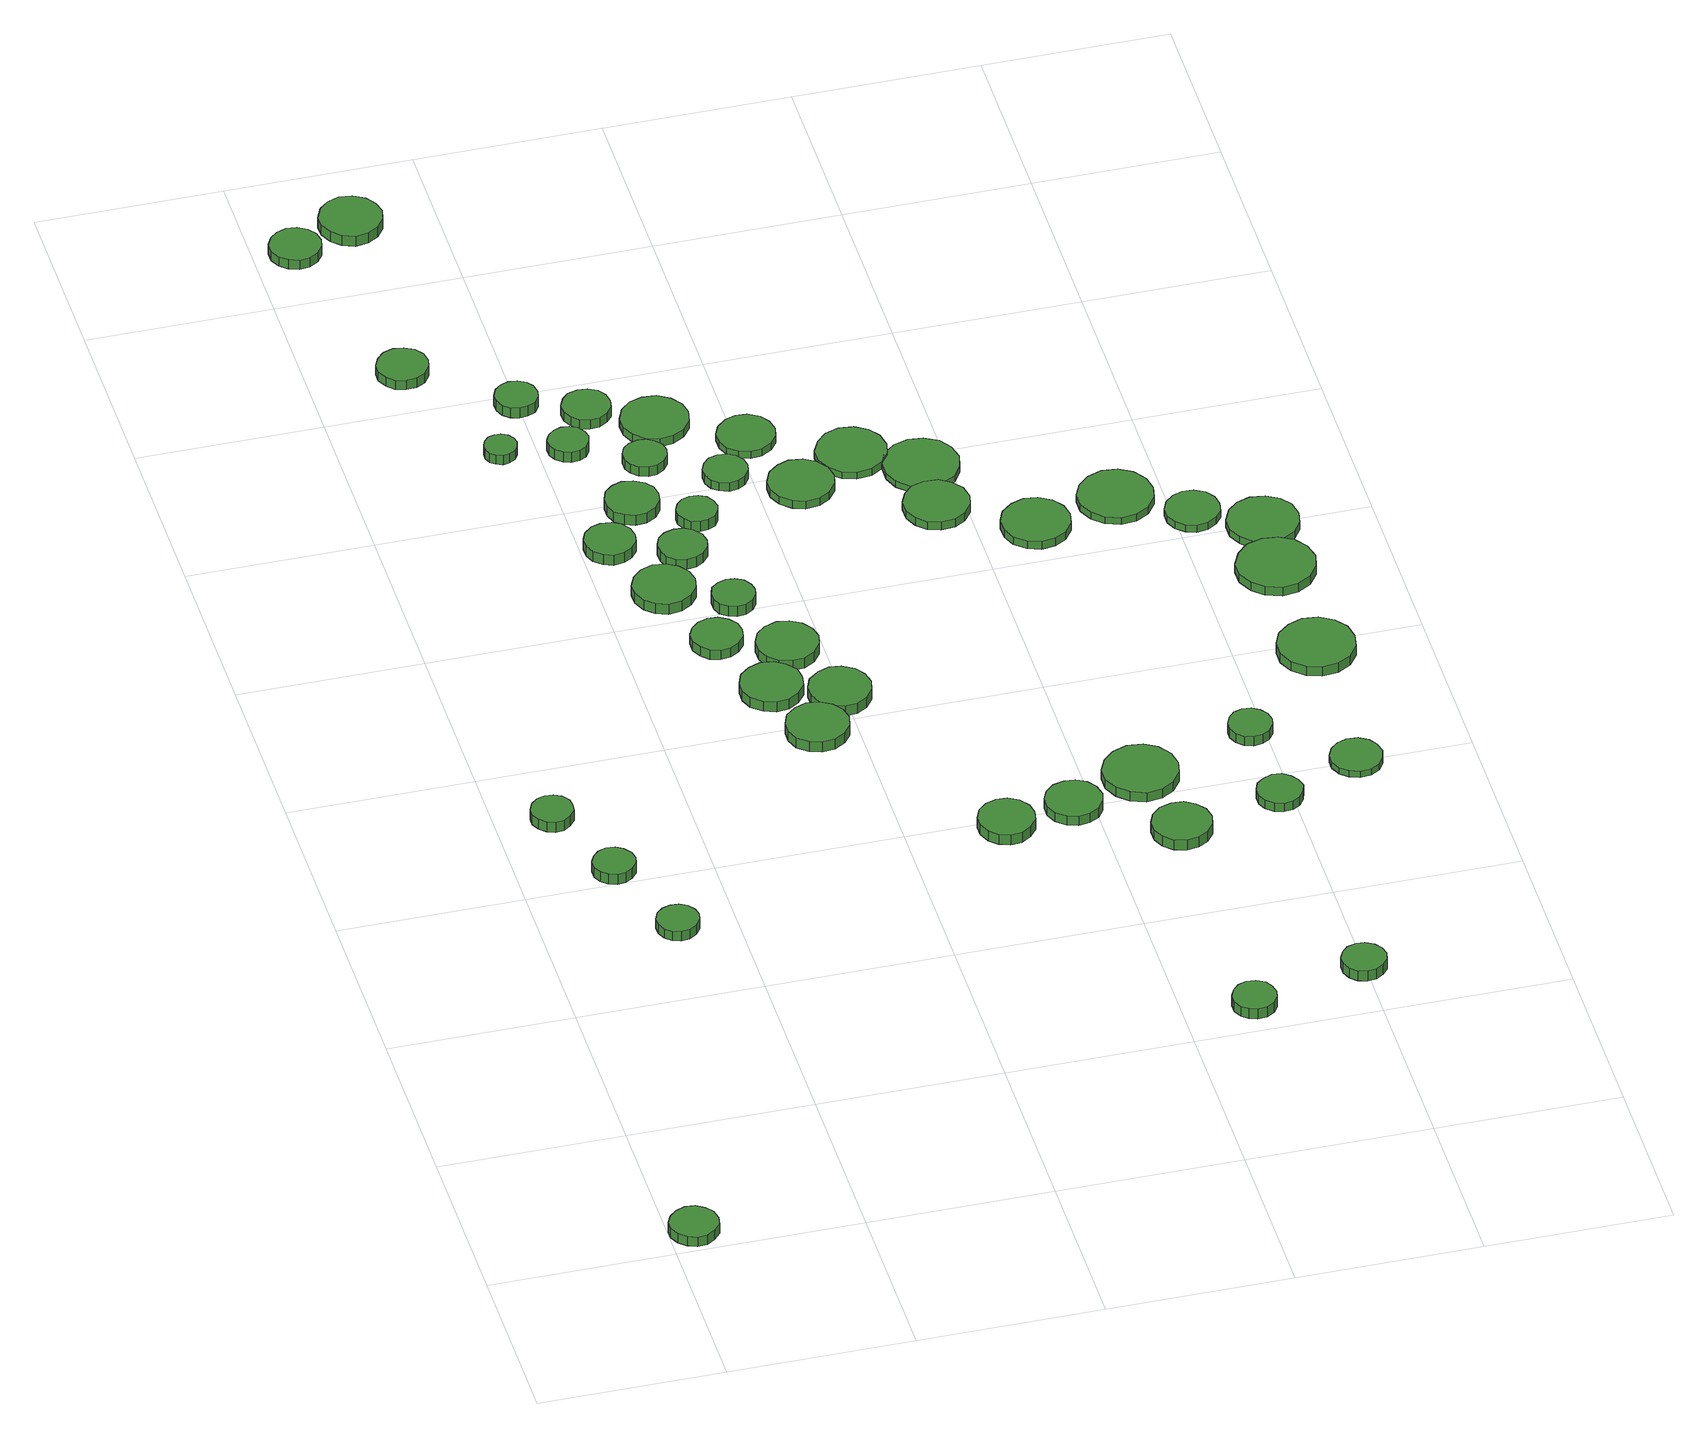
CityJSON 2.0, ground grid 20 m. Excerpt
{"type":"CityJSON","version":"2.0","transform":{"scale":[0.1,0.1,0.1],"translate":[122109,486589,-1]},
"CityObjects":{
"tree1":{"type":"SolitaryVegetationObject","attributes":{"function":"something"},"geometry":[{"type":"MultiSurface","lod":"1","boundaries":[[[0,1,2,3,4,5,6,7,8,9,10,11,12,13,14]],[[15,16,17,18,19,20,21,22,23,24,25,26,27,28,29]],[[0,29,28,1]],[[1,28,27,2]],[[2,27,26,3]],[[3,26,25,4]],[[4,25,24,5]],[[5,24,23,6]],[[6,23,22,7]],[[7,22,21,8]],[[8,21,20,9]],[[9,20,19,10]],[[10,19,18,11]],[[11,18,17,12]],[[12,17,16,13]],[[13,16,15,14]],[[14,15,29,0]]]}]},
"tree2":{"type":"SolitaryVegetationObject","attributes":{"function":"something"},"geometry":[{"type":"MultiSurface","lod":"1","boundaries":[[[30,31,32,33,34,35,36,37,38,39,40,41,42,43,44]],[[45,46,47,48,49,50,51,52,53,54,55,56,57,58,59]],[[30,59,58,31]],[[31,58,57,32]],[[32,57,56,33]],[[33,56,55,34]],[[34,55,54,35]],[[35,54,53,36]],[[36,53,52,37]],[[37,52,51,38]],[[38,51,50,39]],[[39,50,49,40]],[[40,49,48,41]],[[41,48,47,42]],[[42,47,46,43]],[[43,46,45,44]],[[44,45,59,30]]]}]},
"tree3":{"type":"SolitaryVegetationObject","attributes":{"function":"something"},"geometry":[{"type":"MultiSurface","lod":"1","boundaries":[[[60,61,62,63,64,65,66,67,68,69,70,71,72,73,74]],[[75,76,77,78,79,80,81,82,83,84,85,86,87,88,89]],[[60,89,88,61]],[[61,88,87,62]],[[62,87,86,63]],[[63,86,85,64]],[[64,85,84,65]],[[65,84,83,66]],[[66,83,82,67]],[[67,82,81,68]],[[68,81,80,69]],[[69,80,79,70]],[[70,79,78,71]],[[71,78,77,72]],[[72,77,76,73]],[[73,76,75,74]],[[74,75,89,60]]]}]},
"tree4":{"type":"SolitaryVegetationObject","attributes":{"function":"something"},"geometry":[{"type":"MultiSurface","lod":"1","boundaries":[[[90,91,92,93,94,95,96,97,98,99,100,101,102,103,104]],[[105,106,107,108,109,110,111,112,113,114,115,116,117,118,119]],[[90,119,118,91]],[[91,118,117,92]],[[92,117,116,93]],[[93,116,115,94]],[[94,115,114,95]],[[95,114,113,96]],[[96,113,112,97]],[[97,112,111,98]],[[98,111,110,99]],[[99,110,109,100]],[[100,109,108,101]],[[101,108,107,102]],[[102,107,106,103]],[[103,106,105,104]],[[104,105,119,90]]]}]},
"tree5":{"type":"SolitaryVegetationObject","attributes":{"function":"something"},"geometry":[{"type":"MultiSurface","lod":"1","boundaries":[[[120,121,122,123,124,125,126,127,128,129,130,131,132,133,134]],[[135,136,137,138,139,140,141,142,143,144,145,146,147,148,149]],[[120,149,148,121]],[[121,148,147,122]],[[122,147,146,123]],[[123,146,145,124]],[[124,145,144,125]],[[125,144,143,126]],[[126,143,142,127]],[[127,142,141,128]],[[128,141,140,129]],[[129,140,139,130]],[[130,139,138,131]],[[131,138,137,132]],[[132,137,136,133]],[[133,136,135,134]],[[134,135,149,120]]]}]},
"tree6":{"type":"SolitaryVegetationObject","attributes":{"function":"something"},"geometry":[{"type":"MultiSurface","lod":"1","boundaries":[[[150,151,152,153,154,155,156,157,158,159,160,161,162,163,164]],[[165,166,167,168,169,170,171,172,173,174,175,176,177,178,179]],[[150,179,178,151]],[[151,178,177,152]],[[152,177,176,153]],[[153,176,175,154]],[[154,175,174,155]],[[155,174,173,156]],[[156,173,172,157]],[[157,172,171,158]],[[158,171,170,159]],[[159,170,169,160]],[[160,169,168,161]],[[161,168,167,162]],[[162,167,166,163]],[[163,166,165,164]],[[164,165,179,150]]]}]},
"tree7":{"type":"SolitaryVegetationObject","attributes":{"function":"something"},"geometry":[{"type":"MultiSurface","lod":"1","boundaries":[[[180,181,182,183,184,185,186,187,188,189,190,191,192,193,194]],[[195,196,197,198,199,200,201,202,203,204,205,206,207,208,209]],[[180,209,208,181]],[[181,208,207,182]],[[182,207,206,183]],[[183,206,205,184]],[[184,205,204,185]],[[185,204,203,186]],[[186,203,202,187]],[[187,202,201,188]],[[188,201,200,189]],[[189,200,199,190]],[[190,199,198,191]],[[191,198,197,192]],[[192,197,196,193]],[[193,196,195,194]],[[194,195,209,180]]]}]},
"tree8":{"type":"SolitaryVegetationObject","attributes":{"function":"something"},"geometry":[{"type":"MultiSurface","lod":"1","boundaries":[[[210,211,212,213,214,215,216,217,218,219,220,221,222,223,224]],[[225,226,227,228,229,230,231,232,233,234,235,236,237,238,239]],[[210,239,238,211]],[[211,238,237,212]],[[212,237,236,213]],[[213,236,235,214]],[[214,235,234,215]],[[215,234,233,216]],[[216,233,232,217]],[[217,232,231,218]],[[218,231,230,219]],[[219,230,229,220]],[[220,229,228,221]],[[221,228,227,222]],[[222,227,226,223]],[[223,226,225,224]],[[224,225,239,210]]]}]},
"tree9":{"type":"SolitaryVegetationObject","attributes":{"function":"something"},"geometry":[{"type":"MultiSurface","lod":"1","boundaries":[[[240,241,242,243,244,245,246,247,248,249,250,251,252,253,254]],[[255,256,257,258,259,260,261,262,263,264,265,266,267,268,269]],[[240,269,268,241]],[[241,268,267,242]],[[242,267,266,243]],[[243,266,265,244]],[[244,265,264,245]],[[245,264,263,246]],[[246,263,262,247]],[[247,262,261,248]],[[248,261,260,249]],[[249,260,259,250]],[[250,259,258,251]],[[251,258,257,252]],[[252,257,256,253]],[[253,256,255,254]],[[254,255,269,240]]]}]},
"tree10":{"type":"SolitaryVegetationObject","attributes":{"function":"something"},"geometry":[{"type":"MultiSurface","lod":"1","boundaries":[[[270,271,272,273,274,275,276,277,278,279,280,281,282,283,284]],[[285,286,287,288,289,290,291,292,293,294,295,296,297,298,299]],[[270,299,298,271]],[[271,298,297,272]],[[272,297,296,273]],[[273,296,295,274]],[[274,295,294,275]],[[275,294,293,276]],[[276,293,292,277]],[[277,292,291,278]],[[278,291,290,279]],[[279,290,289,280]],[[280,289,288,281]],[[281,288,287,282]],[[282,287,286,283]],[[283,286,285,284]],[[284,285,299,270]]]}]},
"tree11":{"type":"SolitaryVegetationObject","attributes":{"function":"something"},"geometry":[{"type":"MultiSurface","lod":"1","boundaries":[[[300,301,302,303,304,305,306,307,308,309,310,311,312,313,314]],[[315,316,317,318,319,320,321,322,323,324,325,326,327,328,329]],[[300,329,328,301]],[[301,328,327,302]],[[302,327,326,303]],[[303,326,325,304]],[[304,325,324,305]],[[305,324,323,306]],[[306,323,322,307]],[[307,322,321,308]],[[308,321,320,309]],[[309,320,319,310]],[[310,319,318,311]],[[311,318,317,312]],[[312,317,316,313]],[[313,316,315,314]],[[314,315,329,300]]]}]},
"tree12":{"type":"SolitaryVegetationObject","attributes":{"function":"something"},"geometry":[{"type":"MultiSurface","lod":"1","boundaries":[[[330,331,332,333,334,335,336,337,338,339,340,341,342,343,344]],[[345,346,347,348,349,350,351,352,353,354,355,356,357,358,359]],[[330,359,358,331]],[[331,358,357,332]],[[332,357,356,333]],[[333,356,355,334]],[[334,355,354,335]],[[335,354,353,336]],[[336,353,352,337]],[[337,352,351,338]],[[338,351,350,339]],[[339,350,349,340]],[[340,349,348,341]],[[341,348,347,342]],[[342,347,346,343]],[[343,346,345,344]],[[344,345,359,330]]]}]},
"tree13":{"type":"SolitaryVegetationObject","attributes":{"function":"something"},"geometry":[{"type":"MultiSurface","lod":"1","boundaries":[[[360,361,362,363,364,365,366,367,368,369,370,371,372,373,374]],[[375,376,377,378,379,380,381,382,383,384,385,386,387,388,389]],[[360,389,388,361]],[[361,388,387,362]],[[362,387,386,363]],[[363,386,385,364]],[[364,385,384,365]],[[365,384,383,366]],[[366,383,382,367]],[[367,382,381,368]],[[368,381,380,369]],[[369,380,379,370]],[[370,379,378,371]],[[371,378,377,372]],[[372,377,376,373]],[[373,376,375,374]],[[374,375,389,360]]]}]},
"tree14":{"type":"SolitaryVegetationObject","attributes":{"function":"something"},"geometry":[{"type":"MultiSurface","lod":"1","boundaries":[[[390,391,392,393,394,395,396,397,398,399,400,401,402,403,404]],[[405,406,407,408,409,410,411,412,413,414,415,416,417,418,419]],[[390,419,418,391]],[[391,418,417,392]],[[392,417,416,393]],[[393,416,415,394]],[[394,415,414,395]],[[395,414,413,396]],[[396,413,412,397]],[[397,412,411,398]],[[398,411,410,399]],[[399,410,409,400]],[[400,409,408,401]],[[401,408,407,402]],[[402,407,406,403]],[[403,406,405,404]],[[404,405,419,390]]]}]},
"tree15":{"type":"SolitaryVegetationObject","attributes":{"function":"something"},"geometry":[{"type":"MultiSurface","lod":"1","boundaries":[[[420,421,422,423,424,425,426,427,428,429,430,431,432,433,434]],[[435,436,437,438,439,440,441,442,443,444,445,446,447,448,449]],[[420,449,448,421]],[[421,448,447,422]],[[422,447,446,423]],[[423,446,445,424]],[[424,445,444,425]],[[425,444,443,426]],[[426,443,442,427]],[[427,442,441,428]],[[428,441,440,429]],[[429,440,439,430]],[[430,439,438,431]],[[431,438,437,432]],[[432,437,436,433]],[[433,436,435,434]],[[434,435,449,420]]]}]},
"tree16":{"type":"SolitaryVegetationObject","attributes":{"function":"something"},"geometry":[{"type":"MultiSurface","lod":"1","boundaries":[[[450,451,452,453,454,455,456,457,458,459,460,461,462,463,464]],[[465,466,467,468,469,470,471,472,473,474,475,476,477,478,479]],[[450,479,478,451]],[[451,478,477,452]],[[452,477,476,453]],[[453,476,475,454]],[[454,475,474,455]],[[455,474,473,456]],[[456,473,472,457]],[[457,472,471,458]],[[458,471,470,459]],[[459,470,469,460]],[[460,469,468,461]],[[461,468,467,462]],[[462,467,466,463]],[[463,466,465,464]],[[464,465,479,450]]]}]},
"tree17":{"type":"SolitaryVegetationObject","attributes":{"function":"something"},"geometry":[{"type":"MultiSurface","lod":"1","boundaries":[[[480,481,482,483,484,485,486,487,488,489,490,491,492,493,494]],[[495,496,497,498,499,500,501,502,503,504,505,506,507,508,509]],[[480,509,508,481]],[[481,508,507,482]],[[482,507,506,483]],[[483,506,505,484]],[[484,505,504,485]],[[485,504,503,486]],[[486,503,502,487]],[[487,502,501,488]],[[488,501,500,489]],[[489,500,499,490]],[[490,499,498,491]],[[491,498,497,492]],[[492,497,496,493]],[[493,496,495,494]],[[494,495,509,480]]]}]},
"tree18":{"type":"SolitaryVegetationObject","attributes":{"function":"something"},"geometry":[{"type":"MultiSurface","lod":"1","boundaries":[[[510,511,512,513,514,515,516,517,518,519,520,521,522,523,524]],[[525,526,527,528,529,530,531,532,533,534,535,536,537,538,539]],[[510,539,538,511]],[[511,538,537,512]],[[512,537,536,513]],[[513,536,535,514]],[[514,535,534,515]],[[515,534,533,516]],[[516,533,532,517]],[[517,532,531,518]],[[518,531,530,519]],[[519,530,529,520]],[[520,529,528,521]],[[521,528,527,522]],[[522,527,526,523]],[[523,526,525,524]],[[524,525,539,510]]]}]},
"tree19":{"type":"SolitaryVegetationObject","attributes":{"function":"something"},"geometry":[{"type":"MultiSurface","lod":"1","boundaries":[[[540,541,542,543,544,545,546,547,548,549,550,551,552,553,554]],[[555,556,557,558,559,560,561,562,563,564,565,566,567,568,569]],[[540,569,568,541]],[[541,568,567,542]],[[542,567,566,543]],[[543,566,565,544]],[[544,565,564,545]],[[545,564,563,546]],[[546,563,562,547]],[[547,562,561,548]],[[548,561,560,549]],[[549,560,559,550]],[[550,559,558,551]],[[551,558,557,552]],[[552,557,556,553]],[[553,556,555,554]],[[554,555,569,540]]]}]},
"tree20":{"type":"SolitaryVegetationObject","attributes":{"function":"something"},"geometry":[{"type":"MultiSurface","lod":"1","boundaries":[[[570,571,572,573,574,575,576,577,578,579,580,581,582,583,584]],[[585,586,587,588,589,590,591,592,593,594,595,596,597,598,599]],[[570,599,598,571]],[[571,598,597,572]],[[572,597,596,573]],[[573,596,595,574]],[[574,595,594,575]],[[575,594,593,576]],[[576,593,592,577]],[[577,592,591,578]],[[578,591,590,579]],[[579,590,589,580]],[[580,589,588,581]],[[581,588,587,582]],[[582,587,586,583]],[[583,586,585,584]],[[584,585,599,570]]]}]},
"tree21":{"type":"SolitaryVegetationObject","attributes":{"function":"something"},"geometry":[{"type":"MultiSurface","lod":"1","boundaries":[[[600,601,602,603,604,605,606,607,608,609,610,611,612,613,614]],[[615,616,617,618,619,620,621,622,623,624,625,626,627,628,629]],[[600,629,628,601]],[[601,628,627,602]],[[602,627,626,603]],[[603,626,625,604]],[[604,625,624,605]],[[605,624,623,606]],[[606,623,622,607]],[[607,622,621,608]],[[608,621,620,609]],[[609,620,619,610]],[[610,619,618,611]],[[611,618,617,612]],[[612,617,616,613]],[[613,616,615,614]],[[614,615,629,600]]]}]},
"tree22":{"type":"SolitaryVegetationObject","attributes":{"function":"something"},"geometry":[{"type":"MultiSurface","lod":"1","boundaries":[[[630,631,632,633,634,635,636,637,638,639,640,641,642,643,644]],[[645,646,647,648,649,650,651,652,653,654,655,656,657,658,659]],[[630,659,658,631]],[[631,658,657,632]],[[632,657,656,633]],[[633,656,655,634]],[[634,655,654,635]],[[635,654,653,636]],[[636,653,652,637]],[[637,652,651,638]],[[638,651,650,639]],[[639,650,649,640]],[[640,649,648,641]],[[641,648,647,642]],[[642,647,646,643]],[[643,646,645,644]],[[644,645,659,630]]]}]},
"tree23":{"type":"SolitaryVegetationObject","attributes":{"function":"something"},"geometry":[{"type":"MultiSurface","lod":"1","boundaries":[[[660,661,662,663,664,665,666,667,668,669,670,671,672,673,674]],[[675,676,677,678,679,680,681,682,683,684,685,686,687,688,689]],[[660,689,688,661]],[[661,688,687,662]],[[662,687,686,663]],[[663,686,685,664]],[[664,685,684,665]],[[665,684,683,666]],[[666,683,682,667]],[[667,682,681,668]],[[668,681,680,669]],[[669,680,679,670]],[[670,679,678,671]],[[671,678,677,672]],[[672,677,676,673]],[[673,676,675,674]],[[674,675,689,660]]]}]},
"tree24":{"type":"SolitaryVegetationObject","attributes":{"function":"something"},"geometry":[{"type":"MultiSurface","lod":"1","boundaries":[[[690,691,692,693,694,695,696,697,698,699,700,701,702,703,704]],[[705,706,707,708,709,710,711,712,713,714,715,716,717,718,719]],[[690,719,718,691]],[[691,718,717,692]],[[692,717,716,693]],[[693,716,715,694]],[[694,715,714,695]],[[695,714,713,696]],[[696,713,712,697]],[[697,712,711,698]],[[698,711,710,699]],[[699,710,709,700]],[[700,709,708,701]],[[701,708,707,702]],[[702,707,706,703]],[[703,706,705,704]],[[704,705,719,690]]]}]},
"tree25":{"type":"SolitaryVegetationObject","attributes":{"function":"something"},"geometry":[{"type":"MultiSurface","lod":"1","boundaries":[[[720,721,722,723,724,725,726,727,728,729,730,731,732,733,734]],[[735,736,737,738,739,740,741,742,743,744,745,746,747,748,749]],[[720,749,748,721]],[[721,748,747,722]],[[722,747,746,723]],[[723,746,745,724]],[[724,745,744,725]],[[725,744,743,726]],[[726,743,742,727]],[[727,742,741,728]],[[728,741,740,729]],[[729,740,739,730]],[[730,739,738,731]],[[731,738,737,732]],[[732,737,736,733]],[[733,736,735,734]],[[734,735,749,720]]]}]},
"tree26":{"type":"SolitaryVegetationObject","attributes":{"function":"something"},"geometry":[{"type":"MultiSurface","lod":"1","boundaries":[[[750,751,752,753,754,755,756,757,758,759,760,761,762,763,764]],[[765,766,767,768,769,770,771,772,773,774,775,776,777,778,779]],[[750,779,778,751]],[[751,778,777,752]],[[752,777,776,753]],[[753,776,775,754]],[[754,775,774,755]],[[755,774,773,756]],[[756,773,772,757]],[[757,772,771,758]],[[758,771,770,759]],[[759,770,769,760]],[[760,769,768,761]],[[761,768,767,762]],[[762,767,766,763]],[[763,766,765,764]],[[764,765,779,750]]]}]},
"tree27":{"type":"SolitaryVegetationObject","attributes":{"function":"something"},"geometry":[{"type":"MultiSurface","lod":"1","boundaries":[[[780,781,782,783,784,785,786,787,788,789,790,791,792,793,794]],[[795,796,797,798,799,800,801,802,803,804,805,806,807,808,809]],[[780,809,808,781]],[[781,808,807,782]],[[782,807,806,783]],[[783,806,805,784]],[[784,805,804,785]],[[785,804,803,786]],[[786,803,802,787]],[[787,802,801,788]],[[788,801,800,789]],[[789,800,799,790]],[[790,799,798,791]],[[791,798,797,792]],[[792,797,796,793]],[[793,796,795,794]],[[794,795,809,780]]]}]},
"tree28":{"type":"SolitaryVegetationObject","attributes":{"function":"something"},"geometry":[{"type":"MultiSurface","lod":"1","boundaries":[[[810,811,812,813,814,815,816,817,818,819,820,821,822,823,824]],[[825,826,827,828,829,830,831,832,833,834,835,836,837,838,839]],[[810,839,838,811]],[[811,838,837,812]],[[812,837,836,813]],[[813,836,835,814]],[[814,835,834,815]],[[815,834,833,816]],[[816,833,832,817]],[[817,832,831,818]],[[818,831,830,819]],[[819,830,829,820]],[[820,829,828,821]],[[821,828,827,822]],[[822,827,826,823]],[[823,826,825,824]],[[824,825,839,810]]]}]},
"tree29":{"type":"SolitaryVegetationObject","attributes":{"function":"something"},"geometry":[{"type":"MultiSurface","lod":"1","boundaries":[[[840,841,842,843,844,845,846,847,848,849,850,851,852,853,854]],[[855,856,857,858,859,860,861,862,863,864,865,866,867,868,869]],[[840,869,868,841]],[[841,868,867,842]],[[842,867,866,843]],[[843,866,865,844]],[[844,865,864,845]],[[845,864,863,846]],[[846,863,862,847]],[[847,862,861,848]],[[848,861,860,849]],[[849,860,859,850]],[[850,859,858,851]],[[851,858,857,852]],[[852,857,856,853]],[[853,856,855,854]],[[854,855,869,840]]]}]},
"tree30":{"type":"SolitaryVegetationObject","attributes":{"function":"something"},"geometry":[{"type":"MultiSurface","lod":"1","boundaries":[[[870,871,872,873,874,875,876,877,878,879,880,881,882,883,884]],[[885,886,887,888,889,890,891,892,893,894,895,896,897,898,899]],[[870,899,898,871]],[[871,898,897,872]],[[872,897,896,873]],[[873,896,895,874]],[[874,895,894,875]],[[875,894,893,876]],[[876,893,892,877]],[[877,892,891,878]],[[878,891,890,879]],[[879,890,889,880]],[[880,889,888,881]],[[881,888,887,882]],[[882,887,886,883]],[[883,886,885,884]],[[884,885,899,870]]]}]},
"tree31":{"type":"SolitaryVegetationObject","attributes":{"function":"something"},"geometry":[{"type":"MultiSurface","lod":"1","boundaries":[[[900,901,902,903,904,905,906,907,908,909,910,911,912,913,914]],[[915,916,917,918,919,920,921,922,923,924,925,926,927,928,929]],[[900,929,928,901]],[[901,928,927,902]],[[902,927,926,903]],[[903,926,925,904]],[[904,925,924,905]],[[905,924,923,906]],[[906,923,922,907]],[[907,922,921,908]],[[908,921,920,909]],[[909,920,919,910]],[[910,919,918,911]],[[911,918,917,912]],[[912,917,916,913]],[[913,916,915,914]],[[914,915,929,900]]]}]},
"tree32":{"type":"SolitaryVegetationObject","attributes":{"function":"something"},"geometry":[{"type":"MultiSurface","lod":"1","boundaries":[[[930,931,932,933,934,935,936,937,938,939,940,941,942,943,944]],[[945,946,947,948,949,950,951,952,953,954,955,956,957,958,959]],[[930,959,958,931]],[[931,958,957,932]],[[932,957,956,933]],[[933,956,955,934]],[[934,955,954,935]],[[935,954,953,936]],[[936,953,952,937]],[[937,952,951,938]],[[938,951,950,939]],[[939,950,949,940]],[[940,949,948,941]],[[941,948,947,942]],[[942,947,946,943]],[[943,946,945,944]],[[944,945,959,930]]]}]},
"tree33":{"type":"SolitaryVegetationObject","attributes":{"function":"something"},"geometry":[{"type":"MultiSurface","lod":"1","boundaries":[[[960,961,962,963,964,965,966,967,968,969,970,971,972,973,974]],[[975,976,977,978,979,980,981,982,983,984,985,986,987,988,989]],[[960,989,988,961]],[[961,988,987,962]],[[962,987,986,963]],[[963,986,985,964]],[[964,985,984,965]],[[965,984,983,966]],[[966,983,982,967]],[[967,982,981,968]],[[968,981,980,969]],[[969,980,979,970]],[[970,979,978,971]],[[971,978,977,972]],[[972,977,976,973]],[[973,976,975,974]],[[974,975,989,960]]]}]},
"tree34":{"type":"SolitaryVegetationObject","attributes":{"function":"something"},"geometry":[{"type":"MultiSurface","lod":"1","boundaries":[[[990,991,992,993,994,995,996,997,998,999,1000,1001,1002,1003,1004]],[[1005,1006,1007,1008,1009,1010,1011,1012,1013,1014,1015,1016,1017,1018,1019]],[[990,1019,1018,991]],[[991,1018,1017,992]],[[992,1017,1016,993]],[[993,1016,1015,994]],[[994,1015,1014,995]],[[995,1014,1013,996]],[[996,1013,1012,997]],[[997,1012,1011,998]],[[998,1011,1010,999]],[[999,1010,1009,1000]],[[1000,1009,1008,1001]],[[1001,1008,1007,1002]],[[1002,1007,1006,1003]],[[1003,1006,1005,1004]],[[1004,1005,1019,990]]]}]},
"tree35":{"type":"SolitaryVegetationObject","attributes":{"function":"something"},"geometry":[{"type":"MultiSurface","lod":"1","boundaries":[[[1020,1021,1022,1023,1024,1025,1026,1027,1028,1029,1030,1031,1032,1033,1034]],[[1035,1036,1037,1038,1039,1040,1041,1042,1043,1044,1045,1046,1047,1048,1049]],[[1020,1049,1048,1021]],[[1021,1048,1047,1022]],[[1022,1047,1046,1023]],[[1023,1046,1045,1024]],[[1024,1045,1044,1025]],[[1025,1044,1043,1026]],[[1026,1043,1042,1027]],[[1027,1042,1041,1028]],[[1028,1041,1040,1029]],[[1029,1040,1039,1030]],[[1030,1039,1038,1031]],[[1031,1038,1037,1032]],[[1032,1037,1036,1033]],[[1033,1036,1035,1034]],[[1034,1035,1049,1020]]]}]},
"tree36":{"type":"SolitaryVegetationObject","attributes":{"function":"something"},"geometry":[{"type":"MultiSurface","lod":"1","boundaries":[[[1050,1051,1052,1053,1054,1055,1056,1057,1058,1059,1060,1061,1062,1063,1064]],[[1065,1066,1067,1068,1069,1070,1071,1072,1073,1074,1075,1076,1077,1078,1079]],[[1050,1079,1078,1051]],[[1051,1078,1077,1052]],[[1052,1077,1076,1053]],[[1053,1076,1075,1054]],[[1054,1075,1074,1055]],[[1055,1074,1073,1056]],[[1056,1073,1072,1057]],[[1057,1072,1071,1058]],[[1058,1071,1070,1059]],[[1059,1070,1069,1060]],[[1060,1069,1068,1061]],[[1061,1068,1067,1062]],[[1062,1067,1066,1063]],[[1063,1066,1065,1064]],[[1064,1065,1079,1050]]]}]},
"tree37":{"type":"SolitaryVegetationObject","attributes":{"function":"something"},"geometry":[{"type":"MultiSurface","lod":"1","boundaries":[[[1080,1081,1082,1083,1084,1085,1086,1087,1088,1089,1090,1091,1092,1093,1094]],[[1095,1096,1097,1098,1099,1100,1101,1102,1103,1104,1105,1106,1107,1108,1109]],[[1080,1109,1108,1081]],[[1081,1108,1107,1082]],[[1082,1107,1106,1083]],[[1083,1106,1105,1084]],[[1084,1105,1104,1085]],[[1085,1104,1103,1086]],[[1086,1103,1102,1087]],[[1087,1102,1101,1088]],[[1088,1101,1100,1089]],[[1089,1100,1099,1090]],[[1090,1099,1098,1091]],[[1091,1098,1097,1092]],[[1092,1097,1096,1093]],[[1093,1096,1095,1094]],[[1094,1095,1109,1080]]]}]},
"tree38":{"type":"SolitaryVegetationObject","attributes":{"function":"something"},"geometry":[{"type":"MultiSurface","lod":"1","boundaries":[[[1110,1111,1112,1113,1114,1115,1116,1117,1118,1119,1120,1121,1122,1123,1124]],[[1125,1126,1127,1128,1129,1130,1131,1132,1133,1134,1135,1136,1137,1138,1139]],[[1110,1139,1138,1111]],[[1111,1138,1137,1112]],[[1112,1137,1136,1113]],[[1113,1136,1135,1114]],[[1114,1135,1134,1115]],[[1115,1134,1133,1116]],[[1116,1133,1132,1117]],[[1117,1132,1131,1118]],[[1118,1131,1130,1119]],[[1119,1130,1129,1120]],[[1120,1129,1128,1121]],[[1121,1128,1127,1122]],[[1122,1127,1126,1123]],[[1123,1126,1125,1124]],[[1124,1125,1139,1110]]]}]},
"tree39":{"type":"SolitaryVegetationObject","attributes":{"function":"something"},"geometry":[{"type":"MultiSurface","lod":"1","boundaries":[[[1140,1141,1142,1143,1144,1145,1146,1147,1148,1149,1150,1151,1152,1153,1154]],[[1155,1156,1157,1158,1159,1160,1161,1162,1163,1164,1165,1166,1167,1168,1169]],[[1140,1169,1168,1141]],[[1141,1168,1167,1142]],[[1142,1167,1166,1143]],[[1143,1166,1165,1144]],[[1144,1165,1164,1145]],[[1145,1164,1163,1146]],[[1146,1163,1162,1147]],[[1147,1162,1161,1148]],[[1148,1161,1160,1149]],[[1149,1160,1159,1150]],[[1150,1159,1158,1151]],[[1151,1158,1157,1152]],[[1152,1157,1156,1153]],[[1153,1156,1155,1154]],[[1154,1155,1169,1140]]]}]},
"tree40":{"type":"SolitaryVegetationObject","attributes":{"function":"something"},"geometry":[{"type":"MultiSurface","lod":"1","boundaries":[[[1170,1171,1172,1173,1174,1175,1176,1177,1178,1179,1180,1181,1182,1183,1184]],[[1185,1186,1187,1188,1189,1190,1191,1192,1193,1194,1195,1196,1197,1198,1199]],[[1170,1199,1198,1171]],[[1171,1198,1197,1172]],[[1172,1197,1196,1173]],[[1173,1196,1195,1174]],[[1174,1195,1194,1175]],[[1175,1194,1193,1176]],[[1176,1193,1192,1177]],[[1177,1192,1191,1178]],[[1178,1191,1190,1179]],[[1179,1190,1189,1180]],[[1180,1189,1188,1181]],[[1181,1188,1187,1182]],[[1182,1187,1186,1183]],[[1183,1186,1185,1184]],[[1184,1185,1199,1170]]]}]},
"tree41":{"type":"SolitaryVegetationObject","attributes":{"function":"something"},"geometry":[{"type":"MultiSurface","lod":"1","boundaries":[[[1200,1201,1202,1203,1204,1205,1206,1207,1208,1209,1210,1211,1212,1213,1214]],[[1215,1216,1217,1218,1219,1220,1221,1222,1223,1224,1225,1226,1227,1228,1229]],[[1200,1229,1228,1201]],[[1201,1228,1227,1202]],[[1202,1227,1226,1203]],[[1203,1226,1225,1204]],[[1204,1225,1224,1205]],[[1205,1224,1223,1206]],[[1206,1223,1222,1207]],[[1207,1222,1221,1208]],[[1208,1221,1220,1209]],[[1209,1220,1219,1210]],[[1210,1219,1218,1211]],[[1211,1218,1217,1212]],[[1212,1217,1216,1213]],[[1213,1216,1215,1214]],[[1214,1215,1229,1200]]]}]},
"tree42":{"type":"SolitaryVegetationObject","attributes":{"function":"something"},"geometry":[{"type":"MultiSurface","lod":"1","boundaries":[[[1230,1231,1232,1233,1234,1235,1236,1237,1238,1239,1240,1241,1242,1243,1244]],[[1245,1246,1247,1248,1249,1250,1251,1252,1253,1254,1255,1256,1257,1258,1259]],[[1230,1259,1258,1231]],[[1231,1258,1257,1232]],[[1232,1257,1256,1233]],[[1233,1256,1255,1234]],[[1234,1255,1254,1235]],[[1235,1254,1253,1236]],[[1236,1253,1252,1237]],[[1237,1252,1251,1238]],[[1238,1251,1250,1239]],[[1239,1250,1249,1240]],[[1240,1249,1248,1241]],[[1241,1248,1247,1242]],[[1242,1247,1246,1243]],[[1243,1246,1245,1244]],[[1244,1245,1259,1230]]]}]},
"tree43":{"type":"SolitaryVegetationObject","attributes":{"function":"something"},"geometry":[{"type":"MultiSurface","lod":"1","boundaries":[[[1260,1261,1262,1263,1264,1265,1266,1267,1268,1269,1270,1271,1272,1273,1274]],[[1275,1276,1277,1278,1279,1280,1281,1282,1283,1284,1285,1286,1287,1288,1289]],[[1260,1289,1288,1261]],[[1261,1288,1287,1262]],[[1262,1287,1286,1263]],[[1263,1286,1285,1264]],[[1264,1285,1284,1265]],[[1265,1284,1283,1266]],[[1266,1283,1282,1267]],[[1267,1282,1281,1268]],[[1268,1281,1280,1269]],[[1269,1280,1279,1270]],[[1270,1279,1278,1271]],[[1271,1278,1277,1272]],[[1272,1277,1276,1273]],[[1273,1276,1275,1274]],[[1274,1275,1289,1260]]]}]},
"tree44":{"type":"SolitaryVegetationObject","attributes":{"function":"something"},"geometry":[{"type":"MultiSurface","lod":"1","boundaries":[[[1290,1291,1292,1293,1294,1295,1296,1297,1298,1299,1300,1301,1302,1303,1304]],[[1305,1306,1307,1308,1309,1310,1311,1312,1313,1314,1315,1316,1317,1318,1319]],[[1290,1319,1318,1291]],[[1291,1318,1317,1292]],[[1292,1317,1316,1293]],[[1293,1316,1315,1294]],[[1294,1315,1314,1295]],[[1295,1314,1313,1296]],[[1296,1313,1312,1297]],[[1297,1312,1311,1298]],[[1298,1311,1310,1299]],[[1299,1310,1309,1300]],[[1300,1309,1308,1301]],[[1301,1308,1307,1302]],[[1302,1307,1306,1303]],[[1303,1306,1305,1304]],[[1304,1305,1319,1290]]]}]},
"tree45":{"type":"SolitaryVegetationObject","attributes":{"function":"something"},"geometry":[{"type":"MultiSurface","lod":"1","boundaries":[[[1320,1321,1322,1323,1324,1325,1326,1327,1328,1329,1330,1331,1332,1333,1334]],[[1335,1336,1337,1338,1339,1340,1341,1342,1343,1344,1345,1346,1347,1348,1349]],[[1320,1349,1348,1321]],[[1321,1348,1347,1322]],[[1322,1347,1346,1323]],[[1323,1346,1345,1324]],[[1324,1345,1344,1325]],[[1325,1344,1343,1326]],[[1326,1343,1342,1327]],[[1327,1342,1341,1328]],[[1328,1341,1340,1329]],[[1329,1340,1339,1330]],[[1330,1339,1338,1331]],[[1331,1338,1337,1332]],[[1332,1337,1336,1333]],[[1333,1336,1335,1334]],[[1334,1335,1349,1320]]]}]}
},
"vertices":[
[53,32,18],[51,43,18],[44,51,18],[35,57,18],[24,58,18],[14,54,18],[6,47,18],[1,37,18],[1,27,18],[6,17,18],[14,10,18],[24,6,18],[35,7,18],[44,13,18],[51,21,18],[51,21,6],[44,13,6],[35,7,6],[24,6,6],[14,10,6],[6,17,6],[1,27,6],[1,37,6],[6,47,6],[14,54,6],[24,58,6],[35,57,6],[44,51,6],[51,43,6],[53,32,6],
[80,713,26],[79,722,26],[73,730,26],[65,734,26],[56,735,26],[47,732,26],[40,726,26],[36,717,26],[36,708,26],[40,700,26],[47,693,26],[56,690,26],[65,691,26],[73,696,26],[79,704,26],[79,704,13],[73,696,13],[65,691,13],[56,690,13],[47,693,13],[40,700,13],[36,708,13],[36,717,13],[40,726,13],[47,732,13],[56,735,13],[65,734,13],[73,730,13],[79,722,13],[80,713,13],
[119,610,29],[117,619,29],[111,627,29],[103,632,29],[94,633,29],[85,630,29],[78,623,29],[74,615,29],[74,605,29],[78,597,29],[85,591,29],[94,588,29],[103,589,29],[111,593,29],[117,601,29],[117,601,16],[111,593,16],[103,589,16],[94,588,16],[85,591,16],[78,597,16],[74,605,16],[74,615,16],[78,623,16],[85,630,16],[94,633,16],[103,632,16],[111,627,16],[117,619,16],[119,610,16],
[157,500,32],[155,509,32],[149,517,32],[141,521,32],[132,522,32],[123,519,32],[116,513,32],[112,504,32],[112,495,32],[116,486,32],[123,480,32],[132,477,32],[141,478,32],[149,483,32],[155,491,32],[155,491,20],[149,483,20],[141,478,20],[132,477,20],[123,480,20],[116,486,20],[112,495,20],[112,504,20],[116,513,20],[123,519,20],[132,522,20],[141,521,20],[149,517,20],[155,509,20],[157,500,20],
[124,1454,27],[122,1465,27],[115,1474,27],[105,1479,27],[94,1481,27],[83,1477,27],[75,1469,27],[70,1459,27],[70,1448,27],[75,1438,27],[83,1430,27],[94,1427,27],[105,1428,27],[115,1433,27],[122,1443,27],[122,1443,15],[115,1433,15],[105,1428,15],[94,1427,15],[83,1430,15],[75,1438,15],[70,1448,15],[70,1459,15],[75,1469,15],[83,1477,15],[94,1481,15],[105,1479,15],[115,1474,15],[122,1465,15],[124,1454,15],
[69,1672,27],[67,1683,27],[60,1692,27],[50,1698,27],[39,1699,27],[28,1695,27],[20,1688,27],[15,1678,27],[15,1666,27],[20,1656,27],[28,1649,27],[39,1645,27],[50,1646,27],[60,1652,27],[67,1661,27],[67,1661,15],[60,1652,15],[50,1646,15],[39,1645,15],[28,1649,15],[20,1656,15],[15,1666,15],[15,1678,15],[20,1688,15],[28,1695,15],[39,1699,15],[50,1698,15],[60,1692,15],[67,1683,15],[69,1672,15],
[178,1302,26],[176,1309,26],[172,1315,26],[165,1319,26],[158,1319,26],[151,1317,26],[146,1312,26],[143,1305,26],[143,1298,26],[146,1291,26],[151,1287,26],[158,1284,26],[165,1285,26],[172,1289,26],[176,1295,26],[176,1295,14],[172,1289,14],[165,1285,14],[158,1284,14],[151,1287,14],[146,1291,14],[143,1298,14],[143,1305,14],[146,1312,14],[151,1317,14],[158,1319,14],[165,1319,14],[172,1315,14],[176,1309,14],[178,1302,14],
[255,1124,26],[253,1135,26],[246,1145,26],[237,1150,26],[225,1151,26],[215,1148,26],[206,1140,26],[202,1130,26],[202,1119,26],[206,1109,26],[215,1101,26],[225,1097,26],[237,1099,26],[246,1104,26],[253,1113,26],[253,1113,13],[246,1104,13],[237,1099,13],[225,1097,13],[215,1101,13],[206,1109,13],[202,1119,13],[202,1130,13],[206,1140,13],[215,1148,13],[225,1151,13],[237,1150,13],[246,1145,13],[253,1135,13],[255,1124,13],
[296,1039,26],[293,1052,26],[285,1063,26],[273,1070,26],[259,1072,26],[246,1067,26],[236,1058,26],[230,1045,26],[230,1032,26],[236,1019,26],[246,1010,26],[259,1005,26],[273,1007,26],[285,1014,26],[293,1025,26],[293,1025,13],[285,1014,13],[273,1007,13],[259,1005,13],[246,1010,13],[236,1019,13],[230,1032,13],[230,1045,13],[236,1058,13],[246,1067,13],[259,1072,13],[273,1070,13],[285,1063,13],[293,1052,13],[296,1039,13],
[321,946,26],[319,957,26],[312,966,26],[302,972,26],[291,973,26],[280,969,26],[272,962,26],[267,952,26],[267,940,26],[272,930,26],[280,922,26],[291,919,26],[302,920,26],[312,926,26],[319,935,26],[319,935,14],[312,926,14],[302,920,14],[291,919,14],[280,922,14],[272,930,14],[267,940,14],[267,952,14],[272,962,14],[280,969,14],[291,973,14],[302,972,14],[312,966,14],[319,957,14],[321,946,14],
[360,855,27],[358,868,27],[349,879,27],[338,886,27],[324,888,27],[311,883,27],[300,874,27],[295,861,27],[295,848,27],[300,835,27],[311,826,27],[324,821,27],[338,823,27],[349,830,27],[358,841,27],[358,841,14],[349,830,14],[338,823,14],[324,821,14],[311,826,14],[300,835,14],[295,848,14],[295,861,14],[300,874,14],[311,883,14],[324,888,14],[338,886,14],[349,879,14],[358,868,14],[360,855,14],
[389,778,28],[386,791,28],[378,802,28],[366,809,28],[352,811,28],[339,806,28],[328,797,28],[323,784,28],[323,771,28],[328,758,28],[339,749,28],[352,745,28],[366,746,28],[378,753,28],[386,764,28],[386,764,15],[378,753,15],[366,746,15],[352,745,15],[339,749,15],[328,758,15],[323,771,15],[323,784,15],[328,797,15],[339,806,15],[352,811,15],[366,809,15],[378,802,15],[386,791,15],[389,778,15],
[220,1379,24],[218,1389,24],[213,1396,24],[204,1401,24],[195,1402,24],[186,1399,24],[179,1393,24],[175,1384,24],[175,1375,24],[179,1366,24],[186,1360,24],[195,1357,24],[204,1358,24],[213,1362,24],[218,1370,24],[218,1370,11],[213,1362,11],[204,1358,11],[195,1357,11],[186,1360,11],[179,1366,11],[175,1375,11],[175,1384,11],[179,1393,11],[186,1399,11],[195,1402,11],[204,1401,11],[213,1396,11],[218,1389,11],[220,1379,11],
[251,1294,25],[249,1302,25],[244,1310,25],[236,1314,25],[227,1315,25],[219,1312,25],[212,1306,25],[208,1298,25],[208,1289,25],[212,1281,25],[219,1275,25],[227,1272,25],[236,1273,25],[244,1277,25],[249,1285,25],[249,1285,12],[244,1277,12],[236,1273,12],[227,1272,12],[219,1275,12],[212,1281,12],[208,1289,12],[208,1298,12],[212,1306,12],[219,1312,12],[227,1315,12],[236,1314,12],[244,1310,12],[249,1302,12],[251,1294,12],
[141,1701,28],[138,1714,28],[130,1725,28],[118,1732,28],[104,1734,28],[91,1729,28],[81,1720,28],[75,1707,28],[75,1694,28],[81,1681,28],[91,1672,28],[104,1667,28],[118,1669,28],[130,1676,28],[138,1687,28],[138,1687,15],[130,1676,15],[118,1669,15],[104,1667,15],[91,1672,15],[81,1681,15],[75,1694,15],[75,1707,15],[81,1720,15],[91,1729,15],[104,1734,15],[118,1732,15],[130,1725,15],[138,1714,15],[141,1701,15],
[296,1184,25],[294,1196,25],[287,1205,25],[276,1211,25],[264,1213,25],[253,1209,25],[244,1201,25],[240,1190,25],[240,1178,25],[244,1167,25],[253,1160,25],[264,1156,25],[276,1157,25],[287,1163,25],[294,1173,25],[294,1173,12],[287,1163,12],[276,1157,12],[264,1156,12],[253,1160,12],[244,1167,12],[240,1178,12],[240,1190,12],[244,1201,12],[253,1209,12],[264,1213,12],[276,1211,12],[287,1205,12],[294,1196,12],[296,1184,12],
[324,1098,25],[322,1109,25],[315,1118,25],[306,1123,25],[296,1124,25],[285,1121,25],[277,1114,25],[273,1104,25],[273,1093,25],[277,1083,25],[285,1076,25],[296,1073,25],[306,1074,25],[315,1079,25],[322,1088,25],[322,1088,12],[315,1079,12],[306,1074,12],[296,1073,12],[285,1076,12],[277,1083,12],[273,1093,12],[273,1104,12],[277,1114,12],[285,1121,12],[296,1124,12],[306,1123,12],[315,1118,12],[322,1109,12],[324,1098,12],
[351,1008,25],[349,1017,25],[344,1025,25],[335,1030,25],[326,1031,25],[317,1028,25],[309,1022,25],[306,1013,25],[306,1003,25],[309,994,25],[317,988,25],[326,985,25],[335,986,25],[344,991,25],[349,999,25],[349,999,12],[344,991,12],[335,986,12],[326,985,12],[317,988,12],[309,994,12],[306,1003,12],[306,1013,12],[309,1022,12],[317,1028,12],[326,1031,12],[335,1030,12],[344,1025,12],[349,1017,12],[351,1008,12],
[394,918,25],[391,931,25],[383,942,25],[371,949,25],[358,951,25],[344,946,25],[334,937,25],[329,925,25],[329,911,25],[334,898,25],[344,889,25],[358,885,25],[371,886,25],[383,893,25],[391,904,25],[391,904,12],[383,893,12],[371,886,12],[358,885,12],[344,889,12],[334,898,12],[329,911,12],[329,925,12],[334,937,12],[344,946,12],[358,951,12],[371,949,12],[383,942,12],[391,931,12],[394,918,12],
[426,830,27],[423,843,27],[415,854,27],[403,861,27],[390,863,27],[377,858,27],[366,849,27],[361,837,27],[361,823,27],[366,810,27],[377,801,27],[390,797,27],[403,798,27],[415,805,27],[423,816,27],[423,816,14],[415,805,14],[403,798,14],[390,797,14],[377,801,14],[366,810,14],[361,823,14],[361,837,14],[366,849,14],[377,858,14],[390,863,14],[403,861,14],[415,854,14],[423,843,14],[426,830,14],
[288,1347,23],[286,1357,23],[280,1366,23],[270,1371,23],[260,1372,23],[249,1369,23],[242,1362,23],[237,1352,23],[237,1341,23],[242,1332,23],[249,1324,23],[260,1321,23],[270,1322,23],[280,1328,23],[286,1336,23],[286,1336,11],[280,1328,11],[270,1322,11],[260,1321,11],[249,1324,11],[242,1332,11],[237,1341,11],[237,1352,11],[242,1362,11],[249,1369,11],[260,1372,11],[270,1371,11],[280,1366,11],[286,1357,11],[288,1347,11],
[349,1150,25],[347,1159,25],[342,1167,25],[334,1171,25],[325,1172,25],[316,1169,25],[310,1163,25],[306,1155,25],[306,1146,25],[310,1138,25],[316,1132,25],[325,1129,25],[334,1130,25],[342,1134,25],[347,1142,25],[347,1142,12],[342,1134,12],[334,1130,12],[325,1129,12],[316,1132,12],[310,1138,12],[306,1146,12],[306,1155,12],[310,1163,12],[316,1169,12],[325,1172,12],[334,1171,12],[342,1167,12],[347,1159,12],[349,1150,12],
[531,575,31],[529,587,31],[521,598,31],[510,604,31],[498,605,31],[486,601,31],[477,593,31],[472,581,31],[472,569,31],[477,557,31],[486,549,31],[498,545,31],[510,546,31],[521,553,31],[529,563,31],[529,563,18],[521,553,18],[510,546,18],[498,545,18],[486,549,18],[477,557,18],[472,569,18],[472,581,18],[477,593,18],[486,601,18],[498,605,18],[510,604,18],[521,598,18],[529,587,18],[531,575,18],
[323,1254,23],[321,1264,23],[315,1271,23],[307,1276,23],[298,1277,23],[288,1274,23],[281,1268,23],[277,1259,23],[277,1249,23],[281,1241,23],[288,1234,23],[298,1231,23],[307,1232,23],[315,1237,23],[321,1245,23],[321,1245,11],[315,1237,11],[307,1232,11],[298,1231,11],[288,1234,11],[281,1241,11],[277,1249,11],[277,1259,11],[281,1268,11],[288,1274,11],[298,1277,11],[307,1276,11],[315,1271,11],[321,1264,11],[323,1254,11],
[361,1311,21],[358,1325,21],[349,1337,21],[336,1345,21],[321,1346,21],[307,1342,21],[296,1332,21],[290,1318,21],[290,1303,21],[296,1290,21],[307,1280,21],[321,1275,21],[336,1277,21],[349,1284,21],[358,1296,21],[358,1296,11],[349,1284,11],[336,1277,11],[321,1275,11],[307,1280,11],[296,1290,11],[290,1303,11],[290,1318,11],[296,1332,11],[307,1342,11],[321,1346,11],[336,1345,11],[349,1337,11],[358,1325,11],[361,1311,11],
[397,1210,22],[395,1220,22],[389,1228,22],[381,1233,22],[371,1234,22],[361,1231,22],[354,1224,22],[350,1215,22],[350,1205,22],[354,1196,22],[361,1190,22],[371,1186,22],[381,1188,22],[389,1192,22],[395,1201,22],[395,1201,11],[389,1192,11],[381,1188,11],[371,1186,11],[361,1190,11],[354,1196,11],[350,1205,11],[350,1215,11],[354,1224,11],[361,1231,11],[371,1234,11],[381,1233,11],[389,1228,11],[395,1220,11],[397,1210,11],
[695,230,29],[693,240,29],[688,248,29],[679,253,29],[669,254,29],[660,251,29],[653,244,29],[649,235,29],[649,225,29],[653,216,29],[660,210,29],[669,207,29],[679,208,29],[688,213,29],[693,221,29],[693,221,16],[688,213,16],[679,208,16],[669,207,16],[660,210,16],[653,216,16],[649,225,16],[649,235,16],[653,244,16],[660,251,16],[669,254,16],[679,253,16],[688,248,16],[693,240,16],[695,230,16],
[607,591,27],[604,604,27],[597,614,27],[586,620,27],[574,621,27],[562,618,27],[552,609,27],[547,598,27],[547,585,27],[552,574,27],[562,565,27],[574,561,27],[586,563,27],[597,569,27],[604,579,27],[604,579,15],[597,569,15],[586,563,15],[574,561,15],[562,565,15],[552,574,15],[547,585,15],[547,598,15],[552,609,15],[562,618,15],[574,621,15],[586,620,15],[597,614,15],[604,604,15],[607,591,15],
[440,1263,20],[437,1276,20],[430,1286,20],[418,1293,20],[406,1294,20],[394,1290,20],[384,1281,20],[379,1270,20],[379,1257,20],[384,1245,20],[394,1237,20],[406,1233,20],[418,1234,20],[430,1241,20],[437,1251,20],[437,1251,11],[430,1241,11],[418,1234,11],[406,1233,11],[394,1237,11],[384,1245,11],[379,1257,11],[379,1270,11],[384,1281,11],[394,1290,11],[406,1294,11],[418,1293,11],[430,1286,11],[437,1276,11],[440,1263,11],
[478,1173,21],[475,1187,21],[466,1199,21],[454,1206,21],[439,1208,21],[426,1203,21],[415,1194,21],[409,1180,21],[409,1166,21],[415,1153,21],[426,1143,21],[439,1138,21],[454,1140,21],[466,1147,21],[475,1159,21],[475,1159,11],[466,1147,11],[454,1140,11],[439,1138,11],[426,1143,11],[415,1153,11],[409,1166,11],[409,1180,11],[415,1194,11],[426,1203,11],[439,1208,11],[454,1206,11],[466,1199,11],[475,1187,11],[478,1173,11],
[707,532,23],[704,545,23],[696,555,23],[685,562,23],[672,563,23],[659,559,23],[649,550,23],[644,538,23],[644,525,23],[649,513,23],[659,504,23],[672,500,23],[685,502,23],[696,508,23],[704,519,23],[704,519,10],[696,508,10],[685,502,10],[672,500,10],[659,504,10],[649,513,10],[644,525,10],[644,538,10],[649,550,10],[659,559,10],[672,563,10],[685,562,10],[696,555,10],[704,545,10],[707,532,10],
[695,622,26],[692,638,26],[682,652,26],[668,660,26],[651,662,26],[635,656,26],[623,645,26],[616,630,26],[616,614,26],[623,599,26],[635,588,26],[651,582,26],[668,584,26],[682,592,26],[692,606,26],[692,606,14],[682,592,14],[668,584,14],[651,582,14],[635,588,14],[623,599,14],[616,614,14],[616,630,14],[623,645,14],[635,656,14],[651,662,14],[668,660,14],[682,652,14],[692,638,14],[695,622,14],
[543,1209,20],[540,1225,20],[531,1237,20],[518,1245,20],[502,1247,20],[487,1242,20],[476,1231,20],[469,1217,20],[469,1202,20],[476,1187,20],[487,1177,20],[502,1172,20],[518,1174,20],[531,1182,20],[540,1194,20],[540,1194,11],[531,1182,11],[518,1174,11],[502,1172,11],[487,1177,11],[476,1187,11],[469,1202,11],[469,1217,11],[476,1231,11],[487,1242,11],[502,1247,11],[518,1245,11],[531,1237,11],[540,1225,11],[543,1209,11],
[822,272,21],[820,281,21],[814,289,21],[805,294,21],[796,295,21],[786,292,21],[779,285,21],[775,277,21],[775,267,21],[779,258,21],[786,251,21],[796,248,21],[805,249,21],[814,254,21],[820,262,21],[820,262,8],[814,254,8],[805,249,8],[796,248,8],[786,251,8],[779,258,8],[775,267,8],[775,277,8],[779,285,8],[786,292,8],[796,295,8],[805,294,8],[814,289,8],[820,281,8],[822,272,8],
[603,1104,21],[600,1119,21],[591,1130,21],[579,1138,21],[564,1139,21],[550,1135,21],[540,1125,21],[534,1112,21],[534,1097,21],[540,1084,21],[550,1074,21],[564,1070,21],[579,1071,21],[591,1078,21],[600,1090,21],[600,1090,11],[591,1078,11],[579,1071,11],[564,1070,11],[550,1074,11],[540,1084,11],[534,1097,11],[534,1112,11],[540,1125,11],[550,1135,11],[564,1139,11],[579,1138,11],[591,1130,11],[600,1119,11],[603,1104,11],
[610,1172,19],[606,1189,19],[597,1202,19],[582,1210,19],[566,1212,19],[550,1207,19],[537,1196,19],[531,1181,19],[531,1164,19],[537,1149,19],[550,1137,19],[566,1132,19],[582,1134,19],[597,1142,19],[606,1156,19],[606,1156,11],[597,1142,11],[582,1134,11],[566,1132,11],[550,1137,11],[537,1149,11],[531,1164,11],[531,1181,11],[537,1196,11],[550,1207,11],[566,1212,11],[582,1210,11],[597,1202,11],[606,1189,11],[610,1172,11],
[812,563,18],[809,573,18],[803,581,18],[795,587,18],[785,588,18],[775,584,18],[767,578,18],[763,568,18],[763,558,18],[767,549,18],[775,542,18],[785,539,18],[795,540,18],[803,545,18],[809,553,18],[809,553,7],[803,545,7],[795,540,7],[785,539,7],[775,542,7],[767,549,7],[763,558,7],[763,568,7],[767,578,7],[775,584,7],[785,588,7],[795,587,7],[803,581,7],[809,573,7],[812,563,7],
[695,1050,20],[692,1065,20],[683,1077,20],[670,1085,20],[655,1087,20],[641,1082,20],[629,1072,20],[623,1058,20],[623,1043,20],[629,1029,20],[641,1019,20],[655,1014,20],[670,1016,20],[683,1023,20],[692,1036,20],[692,1036,10],[683,1023,10],[670,1016,10],[655,1014,10],[641,1019,10],[629,1029,10],[623,1043,10],[623,1058,10],[629,1072,10],[641,1082,10],[655,1087,10],[670,1085,10],[683,1077,10],[692,1065,10],[695,1050,10],
[808,673,20],[806,683,20],[800,691,20],[792,696,20],[782,697,20],[773,694,20],[766,687,20],[762,678,20],[762,669,20],[766,660,20],[773,653,20],[782,650,20],[792,651,20],[800,656,20],[806,664,20],[806,664,8],[800,656,8],[792,651,8],[782,650,8],[773,653,8],[766,660,8],[762,669,8],[762,678,8],[766,687,8],[773,694,8],[782,697,8],[792,696,8],[800,691,8],[806,683,8],[808,673,8],
[905,599,16],[902,611,16],[896,620,16],[886,626,16],[874,627,16],[863,623,16],[855,616,16],[850,605,16],[850,594,16],[855,583,16],[863,576,16],[874,572,16],[886,573,16],[896,579,16],[902,588,16],[902,588,8],[896,579,8],[886,573,8],[874,572,8],[863,576,8],[855,583,8],[850,594,8],[850,605,8],[855,616,8],[863,623,8],[874,627,8],[886,626,8],[896,620,8],[902,611,8],[905,599,8],
[788,1072,19],[785,1088,19],[775,1102,19],[761,1110,19],[744,1112,19],[728,1106,19],[716,1095,19],[709,1080,19],[709,1064,19],[716,1049,19],[728,1038,19],[744,1032,19],[761,1034,19],[775,1042,19],[785,1056,19],[785,1056,10],[775,1042,10],[761,1034,10],[744,1032,10],[728,1038,10],[716,1049,10],[709,1064,10],[709,1080,10],[716,1095,10],[728,1106,10],[744,1112,10],[761,1110,10],[775,1102,10],[785,1088,10],[788,1072,10],
[924,782,21],[921,799,21],[911,812,21],[896,821,21],[879,823,21],[863,817,21],[850,806,21],[843,790,21],[843,773,21],[850,758,21],[863,746,21],[879,741,21],[896,743,21],[911,751,21],[921,765,21],[921,765,9],[911,751,9],[896,743,9],[879,741,9],[863,746,9],[850,758,9],[843,773,9],[843,790,9],[850,806,9],[863,817,9],[879,823,9],[896,821,9],[911,812,9],[921,799,9],[924,782,9],
[847,1029,19],[845,1041,19],[838,1051,19],[827,1057,19],[815,1058,19],[804,1054,19],[795,1046,19],[790,1035,19],[790,1023,19],[795,1012,19],[804,1004,19],[815,1000,19],[827,1002,19],[838,1008,19],[845,1017,19],[845,1017,10],[838,1008,10],[827,1002,10],[815,1000,10],[804,1004,10],[795,1012,10],[790,1023,10],[790,1035,10],[795,1046,10],[804,1054,10],[815,1058,10],[827,1057,10],[838,1051,10],[845,1041,10],[847,1029,10],
[919,919,21],[915,936,21],[905,950,21],[890,958,21],[873,960,21],[856,955,21],[844,943,21],[836,927,21],[836,910,21],[844,894,21],[856,883,21],[873,877,21],[890,879,21],[905,888,21],[915,902,21],[915,902,10],[905,888,10],[890,879,10],[873,877,10],[856,883,10],[844,894,10],[836,910,10],[836,927,10],[844,943,10],[856,955,10],[873,960,10],[890,958,10],[905,950,10],[915,936,10],[919,919,10],
[921,993,19],[918,1009,19],[909,1021,19],[895,1029,19],[879,1031,19],[864,1026,19],[853,1016,19],[846,1001,19],[846,985,19],[853,971,19],[864,960,19],[879,955,19],[895,957,19],[909,965,19],[918,978,19],[918,978,10],[909,965,10],[895,957,10],[879,955,10],[864,960,10],[853,971,10],[846,985,10],[846,1001,10],[853,1016,10],[864,1026,10],[879,1031,10],[895,1029,10],[909,1021,10],[918,1009,10],[921,993,10]
]}
